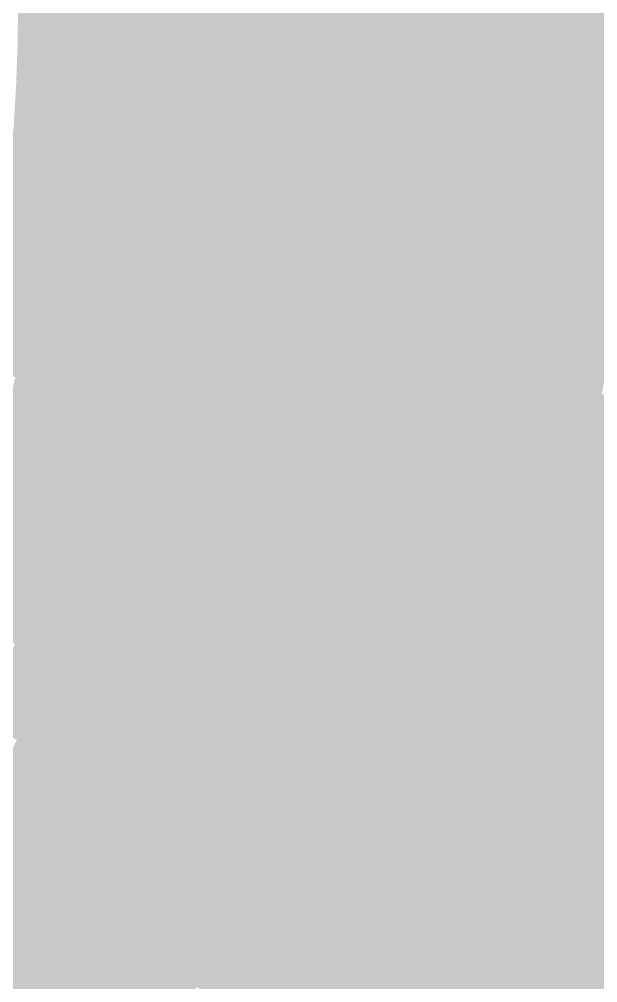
# Model space of a CAD drawing. Header units: inches. Extents: x -266 to 784, y -170 to 213.
# Drawn here: x 43.03 to 58.02, y -25.35 to -0.37 of the extents above; entities that cross this region are included whole.
import ezdxf

# ---------------------------------------------------------------- set-up
doc = ezdxf.new("R2010")
doc.units = ezdxf.units.IN
doc.header["$MEASUREMENT"] = 0

msp = doc.modelspace()

# ---------------------------------------------------------------- linework, layer by layer
at = {"color": 18, "true_color": 0x370000}
msp.add_solid([(43, 0), (44, 0), (42.987049, -1.055273), (43.986748, -1.079814)], dxfattribs=at)
at = {"color": 18, "true_color": 0x3c0000}
msp.add_solid([(44, 0), (45, 0), (43.986748, -1.079814), (44.986447, -1.104355)], dxfattribs=at)
at = {"color": 18, "true_color": 0x400000}
msp.add_solid([(45, 0), (46, 0), (44.986447, -1.104355), (45.986146, -1.128897)], dxfattribs=at)
at = {"color": 18, "true_color": 0x440000}
msp.add_solid([(46, 0), (47, 0), (45.986146, -1.128897), (46.985844, -1.153438)], dxfattribs=at)
at = {"color": 18, "true_color": 0x490000}
msp.add_solid([(47, 0), (48, 0), (46.985844, -1.153438), (47.985543, -1.177979)], dxfattribs=at)
at = {"color": 18, "true_color": 0x4d0000}
msp.add_solid([(48, 0), (49, 0), (47.985543, -1.177979), (48.985242, -1.20252)], dxfattribs=at)
at = {"color": 18, "true_color": 0x510000}
msp.add_solid([(49, 0), (50, 0), (48.985242, -1.20252), (49.984941, -1.227061)], dxfattribs=at)
at = {"color": 18, "true_color": 0x550000}
msp.add_solid([(50, 0), (51, 0), (49.984941, -1.227061), (50.98464, -1.251603)], dxfattribs=at)
at = {"color": 18, "true_color": 0x5a0000}
msp.add_solid([(51, 0), (52, 0), (50.98464, -1.251603), (51.984339, -1.276144)], dxfattribs=at)
at = {"color": 18, "true_color": 0x5e0000}
msp.add_solid([(52, 0), (53, 0), (51.984339, -1.276144), (52.984037, -1.300685)], dxfattribs=at)
at = {"color": 18, "true_color": 0x620000}
msp.add_solid([(53, 0), (54, 0), (52.984037, -1.300685), (53.983736, -1.325226)], dxfattribs=at)
at = {"color": 16, "true_color": 0x660000}
msp.add_solid([(54, 0), (55, 0), (53.983736, -1.325226), (54.983435, -1.349768)], dxfattribs=at)
at = {"color": 16, "true_color": 0x6b0000}
msp.add_solid([(55, 0), (56, 0), (54.983435, -1.349768), (55.983134, -1.374309)], dxfattribs=at)
at = {"color": 16, "true_color": 0x6f0000}
msp.add_solid([(56, 0), (57, 0), (55.983134, -1.374309), (56.982833, -1.39885)], dxfattribs=at)
at = {"color": 16, "true_color": 0x730000}
msp.add_solid([(57, 0), (58, 0), (56.982833, -1.39885), (57.982531, -1.423391)], dxfattribs=at)
at = {"color": 16, "true_color": 0x770000}
msp.add_solid([(58, 0), (59, 0), (57.982531, -1.423391), (58.98223, -1.447932)], dxfattribs=at)
at = {"color": 18, "true_color": 0x370002}
msp.add_solid([(42.987049, -1.055273), (43.986748, -1.079814), (42.948205, -2.10991), (43.947, -2.158978)], dxfattribs=at)
at = {"color": 18, "true_color": 0x3c0002}
msp.add_solid([(43.986748, -1.079814), (44.986447, -1.104355), (43.947, -2.158978), (44.945796, -2.208045)], dxfattribs=at)
at = {"color": 18, "true_color": 0x400002}
msp.add_solid([(44.986447, -1.104355), (45.986146, -1.128897), (44.945796, -2.208045), (45.944591, -2.257113)], dxfattribs=at)
at = {"color": 18, "true_color": 0x440002}
msp.add_solid([(45.986146, -1.128897), (46.985844, -1.153438), (45.944591, -2.257113), (46.943386, -2.306181)], dxfattribs=at)
at = {"color": 18, "true_color": 0x490002}
msp.add_solid([(46.985844, -1.153438), (47.985543, -1.177979), (46.943386, -2.306181), (47.942182, -2.355248)], dxfattribs=at)
at = {"color": 18, "true_color": 0x4d0002}
msp.add_solid([(47.985543, -1.177979), (48.985242, -1.20252), (47.942182, -2.355248), (48.940977, -2.404316)], dxfattribs=at)
at = {"color": 18, "true_color": 0x510002}
msp.add_solid([(48.985242, -1.20252), (49.984941, -1.227061), (48.940977, -2.404316), (49.939773, -2.453384)], dxfattribs=at)
at = {"color": 18, "true_color": 0x550002}
msp.add_solid([(49.984941, -1.227061), (50.98464, -1.251603), (49.939773, -2.453384), (50.938568, -2.502451)], dxfattribs=at)
at = {"color": 18, "true_color": 0x5a0002}
msp.add_solid([(50.98464, -1.251603), (51.984339, -1.276144), (50.938568, -2.502451), (51.937364, -2.551519)], dxfattribs=at)
at = {"color": 18, "true_color": 0x5e0003}
msp.add_solid([(51.984339, -1.276144), (52.984037, -1.300685), (51.937364, -2.551519), (52.936159, -2.600587)], dxfattribs=at)
at = {"color": 18, "true_color": 0x620003}
msp.add_solid([(52.984037, -1.300685), (53.983736, -1.325226), (52.936159, -2.600587), (53.934955, -2.649654)], dxfattribs=at)
at = {"color": 16, "true_color": 0x660003}
msp.add_solid([(53.983736, -1.325226), (54.983435, -1.349768), (53.934955, -2.649654), (54.93375, -2.698722)], dxfattribs=at)
at = {"color": 16, "true_color": 0x6b0003}
msp.add_solid([(54.983435, -1.349768), (55.983134, -1.374309), (54.93375, -2.698722), (55.932546, -2.74779)], dxfattribs=at)
at = {"color": 16, "true_color": 0x6f0003}
msp.add_solid([(55.983134, -1.374309), (56.982833, -1.39885), (55.932546, -2.74779), (56.931341, -2.796857)], dxfattribs=at)
at = {"color": 16, "true_color": 0x730003}
msp.add_solid([(56.982833, -1.39885), (57.982531, -1.423391), (56.931341, -2.796857), (57.930136, -2.845925)], dxfattribs=at)
at = {"color": 16, "true_color": 0x770003}
msp.add_solid([(57.982531, -1.423391), (58.98223, -1.447932), (57.930136, -2.845925), (58.928932, -2.894993)], dxfattribs=at)
at = {"color": 18, "true_color": 0x370003}
msp.add_solid([(42.948205, -2.10991), (43.947, -2.158978), (42.88349, -3.163276), (43.88078, -3.236841)], dxfattribs=at)
at = {"color": 18, "true_color": 0x3c0003}
msp.add_solid([(43.947, -2.158978), (44.945796, -2.208045), (43.88078, -3.236841), (44.878071, -3.310405)], dxfattribs=at)
at = {"color": 18, "true_color": 0x400003}
msp.add_solid([(44.945796, -2.208045), (45.944591, -2.257113), (44.878071, -3.310405), (45.875361, -3.38397)], dxfattribs=at)
at = {"color": 18, "true_color": 0x440003}
msp.add_solid([(45.944591, -2.257113), (46.943386, -2.306181), (45.875361, -3.38397), (46.872651, -3.457534)], dxfattribs=at)
at = {"color": 18, "true_color": 0x490004}
msp.add_solid([(46.943386, -2.306181), (47.942182, -2.355248), (46.872651, -3.457534), (47.869942, -3.531099)], dxfattribs=at)
at = {"color": 18, "true_color": 0x4d0004}
msp.add_solid([(47.942182, -2.355248), (48.940977, -2.404316), (47.869942, -3.531099), (48.867232, -3.604664)], dxfattribs=at)
at = {"color": 18, "true_color": 0x510004}
msp.add_solid([(48.940977, -2.404316), (49.939773, -2.453384), (48.867232, -3.604664), (49.864523, -3.678228)], dxfattribs=at)
at = {"color": 18, "true_color": 0x550004}
msp.add_solid([(49.939773, -2.453384), (50.938568, -2.502451), (49.864523, -3.678228), (50.861813, -3.751793)], dxfattribs=at)
at = {"color": 18, "true_color": 0x5a0005}
msp.add_solid([(50.938568, -2.502451), (51.937364, -2.551519), (50.861813, -3.751793), (51.859104, -3.825357)], dxfattribs=at)
at = {"color": 18, "true_color": 0x5e0005}
msp.add_solid([(51.937364, -2.551519), (52.936159, -2.600587), (51.859104, -3.825357), (52.856394, -3.898922)], dxfattribs=at)
at = {"color": 18, "true_color": 0x620005}
msp.add_solid([(52.936159, -2.600587), (53.934955, -2.649654), (52.856394, -3.898922), (53.853685, -3.972486)], dxfattribs=at)
at = {"color": 16, "true_color": 0x660005}
msp.add_solid([(53.934955, -2.649654), (54.93375, -2.698722), (53.853685, -3.972486), (54.850975, -4.046051)], dxfattribs=at)
at = {"color": 16, "true_color": 0x6b0005}
msp.add_solid([(54.93375, -2.698722), (55.932546, -2.74779), (54.850975, -4.046051), (55.848266, -4.119616)], dxfattribs=at)
at = {"color": 16, "true_color": 0x6f0006}
msp.add_solid([(55.932546, -2.74779), (56.931341, -2.796857), (55.848266, -4.119616), (56.845556, -4.19318)], dxfattribs=at)
at = {"color": 16, "true_color": 0x730006}
msp.add_solid([(56.931341, -2.796857), (57.930136, -2.845925), (56.845556, -4.19318), (57.842846, -4.266745)], dxfattribs=at)
at = {"color": 16, "true_color": 0x770006}
msp.add_solid([(57.930136, -2.845925), (58.928932, -2.894993), (57.842846, -4.266745), (58.840137, -4.340309)], dxfattribs=at)
at = {"color": 18, "true_color": 0x370004}
msp.add_solid([(42.88349, -3.163276), (43.88078, -3.236841), (42.792943, -4.214737), (43.788128, -4.312754)], dxfattribs=at)
at = {"color": 18, "true_color": 0x3c0004}
msp.add_solid([(43.88078, -3.236841), (44.878071, -3.310405), (43.788128, -4.312754), (44.783313, -4.410771)], dxfattribs=at)
at = {"color": 18, "true_color": 0x400005}
msp.add_solid([(44.878071, -3.310405), (45.875361, -3.38397), (44.783313, -4.410771), (45.778497, -4.508788)], dxfattribs=at)
at = {"color": 18, "true_color": 0x440005}
msp.add_solid([(45.875361, -3.38397), (46.872651, -3.457534), (45.778497, -4.508788), (46.773682, -4.606806)], dxfattribs=at)
at = {"color": 18, "true_color": 0x490005}
msp.add_solid([(46.872651, -3.457534), (47.869942, -3.531099), (46.773682, -4.606806), (47.768867, -4.704823)], dxfattribs=at)
at = {"color": 18, "true_color": 0x4d0006}
msp.add_solid([(47.869942, -3.531099), (48.867232, -3.604664), (47.768867, -4.704823), (48.764052, -4.80284)], dxfattribs=at)
at = {"color": 18, "true_color": 0x510006}
msp.add_solid([(48.867232, -3.604664), (49.864523, -3.678228), (48.764052, -4.80284), (49.759236, -4.900857)], dxfattribs=at)
at = {"color": 18, "true_color": 0x550006}
msp.add_solid([(49.864523, -3.678228), (50.861813, -3.751793), (49.759236, -4.900857), (50.754421, -4.998874)], dxfattribs=at)
at = {"color": 18, "true_color": 0x5a0007}
msp.add_solid([(50.861813, -3.751793), (51.859104, -3.825357), (50.754421, -4.998874), (51.749606, -5.096891)], dxfattribs=at)
at = {"color": 18, "true_color": 0x5e0007}
msp.add_solid([(51.859104, -3.825357), (52.856394, -3.898922), (51.749606, -5.096891), (52.744791, -5.194908)], dxfattribs=at)
at = {"color": 18, "true_color": 0x620007}
msp.add_solid([(52.856394, -3.898922), (53.853685, -3.972486), (52.744791, -5.194908), (53.739975, -5.292926)], dxfattribs=at)
at = {"color": 16, "true_color": 0x660008}
msp.add_solid([(53.853685, -3.972486), (54.850975, -4.046051), (53.739975, -5.292926), (54.73516, -5.390943)], dxfattribs=at)
at = {"color": 18, "true_color": 0x370005}
msp.add_solid([(42.792943, -4.214737), (43.788128, -4.312754), (42.67662, -5.263659), (43.6691, -5.38607)], dxfattribs=at)
at = {"color": 16, "true_color": 0x6b0008}
msp.add_solid([(54.850975, -4.046051), (55.848266, -4.119616), (54.73516, -5.390943), (55.730345, -5.48896)], dxfattribs=at)
at = {"color": 16, "true_color": 0x6f0008}
msp.add_solid([(55.848266, -4.119616), (56.845556, -4.19318), (55.730345, -5.48896), (56.725529, -5.586977)], dxfattribs=at)
at = {"color": 16, "true_color": 0x730009}
msp.add_solid([(56.845556, -4.19318), (57.842846, -4.266745), (56.725529, -5.586977), (57.720714, -5.684994)], dxfattribs=at)
at = {"color": 18, "true_color": 0x3c0006}
msp.add_solid([(43.788128, -4.312754), (44.783313, -4.410771), (43.6691, -5.38607), (44.661579, -5.50848)], dxfattribs=at)
at = {"color": 18, "true_color": 0x400006}
msp.add_solid([(44.783313, -4.410771), (45.778497, -4.508788), (44.661579, -5.50848), (45.654059, -5.630891)], dxfattribs=at)
at = {"color": 16, "true_color": 0x770009}
msp.add_solid([(57.842846, -4.266745), (58.840137, -4.340309), (57.720714, -5.684994), (58.715899, -5.783011)], dxfattribs=at)
at = {"color": 18, "true_color": 0x440007}
msp.add_solid([(45.778497, -4.508788), (46.773682, -4.606806), (45.654059, -5.630891), (46.646538, -5.753302)], dxfattribs=at)
at = {"color": 18, "true_color": 0x490007}
msp.add_solid([(46.773682, -4.606806), (47.768867, -4.704823), (46.646538, -5.753302), (47.639018, -5.875712)], dxfattribs=at)
at = {"color": 18, "true_color": 0x4d0008}
msp.add_solid([(47.768867, -4.704823), (48.764052, -4.80284), (47.639018, -5.875712), (48.631497, -5.998123)], dxfattribs=at)
at = {"color": 18, "true_color": 0x510008}
msp.add_solid([(48.764052, -4.80284), (49.759236, -4.900857), (48.631497, -5.998123), (49.623977, -6.120534)], dxfattribs=at)
at = {"color": 18, "true_color": 0x550008}
msp.add_solid([(49.759236, -4.900857), (50.754421, -4.998874), (49.623977, -6.120534), (50.616456, -6.242944)], dxfattribs=at)
at = {"color": 18, "true_color": 0x5a0009}
msp.add_solid([(50.754421, -4.998874), (51.749606, -5.096891), (50.616456, -6.242944), (51.608936, -6.365355)], dxfattribs=at)
at = {"color": 18, "true_color": 0x5e0009}
msp.add_solid([(51.749606, -5.096891), (52.744791, -5.194908), (51.608936, -6.365355), (52.601415, -6.487766)], dxfattribs=at)
at = {"color": 248, "true_color": 0x62000a}
msp.add_solid([(52.744791, -5.194908), (53.739975, -5.292926), (52.601415, -6.487766), (53.593895, -6.610176)], dxfattribs=at)
at = {"color": 18, "true_color": 0x370007}
msp.add_solid([(42.67662, -5.263659), (43.6691, -5.38607), (42.53459, -6.30941), (43.523766, -6.456141)], dxfattribs=at)
at = {"color": 18, "true_color": 0x3c0007}
msp.add_solid([(43.6691, -5.38607), (44.661579, -5.50848), (43.523766, -6.456141), (44.512943, -6.602871)], dxfattribs=at)
at = {"color": 16, "true_color": 0x66000a}
msp.add_solid([(53.739975, -5.292926), (54.73516, -5.390943), (53.593895, -6.610176), (54.586374, -6.732587)], dxfattribs=at)
at = {"color": 16, "true_color": 0x6b000a}
msp.add_solid([(54.73516, -5.390943), (55.730345, -5.48896), (54.586374, -6.732587), (55.578854, -6.854998)], dxfattribs=at)
at = {"color": 16, "true_color": 0x6f000b}
msp.add_solid([(55.730345, -5.48896), (56.725529, -5.586977), (55.578854, -6.854998), (56.571333, -6.977408)], dxfattribs=at)
at = {"color": 18, "true_color": 0x400008}
msp.add_solid([(44.661579, -5.50848), (45.654059, -5.630891), (44.512943, -6.602871), (45.502119, -6.749602)], dxfattribs=at)
at = {"color": 18, "true_color": 0x440008}
msp.add_solid([(45.654059, -5.630891), (46.646538, -5.753302), (45.502119, -6.749602), (46.491296, -6.896332)], dxfattribs=at)
at = {"color": 16, "true_color": 0x73000b}
msp.add_solid([(56.725529, -5.586977), (57.720714, -5.684994), (56.571333, -6.977408), (57.563813, -7.099819)], dxfattribs=at)
at = {"color": 16, "true_color": 0x77000c}
msp.add_solid([(57.720714, -5.684994), (58.715899, -5.783011), (57.563813, -7.099819), (58.556293, -7.22223)], dxfattribs=at)
at = {"color": 18, "true_color": 0x490009}
msp.add_solid([(46.646538, -5.753302), (47.639018, -5.875712), (46.491296, -6.896332), (47.480472, -7.043063)], dxfattribs=at)
at = {"color": 18, "true_color": 0x4d0009}
msp.add_solid([(47.639018, -5.875712), (48.631497, -5.998123), (47.480472, -7.043063), (48.469649, -7.189793)], dxfattribs=at)
at = {"color": 248, "true_color": 0x51000a}
msp.add_solid([(48.631497, -5.998123), (49.623977, -6.120534), (48.469649, -7.189793), (49.458825, -7.336524)], dxfattribs=at)
at = {"color": 248, "true_color": 0x55000a}
msp.add_solid([(49.623977, -6.120534), (50.616456, -6.242944), (49.458825, -7.336524), (50.448002, -7.483254)], dxfattribs=at)
at = {"color": 248, "true_color": 0x5a000b}
msp.add_solid([(50.616456, -6.242944), (51.608936, -6.365355), (50.448002, -7.483254), (51.437179, -7.629985)], dxfattribs=at)
at = {"color": 18, "true_color": 0x370008}
msp.add_solid([(42.53459, -6.30941), (43.523766, -6.456141), (42.366939, -7.351361), (43.352216, -7.522323)], dxfattribs=at)
at = {"color": 18, "true_color": 0x3c0009}
msp.add_solid([(43.523766, -6.456141), (44.512943, -6.602871), (43.352216, -7.522323), (44.337494, -7.693285)], dxfattribs=at)
at = {"color": 248, "true_color": 0x5e000b}
msp.add_solid([(51.608936, -6.365355), (52.601415, -6.487766), (51.437179, -7.629985), (52.426355, -7.776715)], dxfattribs=at)
at = {"color": 248, "true_color": 0x62000c}
msp.add_solid([(52.601415, -6.487766), (53.593895, -6.610176), (52.426355, -7.776715), (53.415532, -7.923446)], dxfattribs=at)
at = {"color": 18, "true_color": 0x400009}
msp.add_solid([(44.512943, -6.602871), (45.502119, -6.749602), (44.337494, -7.693285), (45.322772, -7.864247)], dxfattribs=at)
at = {"color": 248, "true_color": 0x66000c}
msp.add_solid([(53.593895, -6.610176), (54.586374, -6.732587), (53.415532, -7.923446), (54.404708, -8.070176)], dxfattribs=at)
at = {"color": 16, "true_color": 0x6b000d}
msp.add_solid([(54.586374, -6.732587), (55.578854, -6.854998), (54.404708, -8.070176), (55.393885, -8.216907)], dxfattribs=at)
at = {"color": 248, "true_color": 0x44000a}
msp.add_solid([(45.502119, -6.749602), (46.491296, -6.896332), (45.322772, -7.864247), (46.308049, -8.035209)], dxfattribs=at)
at = {"color": 248, "true_color": 0x49000a}
msp.add_solid([(46.491296, -6.896332), (47.480472, -7.043063), (46.308049, -8.035209), (47.293327, -8.206171)], dxfattribs=at)
at = {"color": 16, "true_color": 0x6f000d}
msp.add_solid([(55.578854, -6.854998), (56.571333, -6.977408), (55.393885, -8.216907), (56.383061, -8.363637)], dxfattribs=at)
at = {"color": 16, "true_color": 0x73000e}
msp.add_solid([(56.571333, -6.977408), (57.563813, -7.099819), (56.383061, -8.363637), (57.372238, -8.510368)], dxfattribs=at)
at = {"color": 248, "true_color": 0x4d000b}
msp.add_solid([(47.480472, -7.043063), (48.469649, -7.189793), (47.293327, -8.206171), (48.278604, -8.377133)], dxfattribs=at)
at = {"color": 248, "true_color": 0x51000c}
msp.add_solid([(48.469649, -7.189793), (49.458825, -7.336524), (48.278604, -8.377133), (49.263882, -8.548094)], dxfattribs=at)
at = {"color": 16, "true_color": 0x77000e}
msp.add_solid([(57.563813, -7.099819), (58.556293, -7.22223), (57.372238, -8.510368), (58.361414, -8.657098)], dxfattribs=at)
at = {"color": 18, "true_color": 0x370009}
msp.add_solid([(42.366939, -7.351361), (43.352216, -7.522323), (42.173767, -8.388884), (43.154552, -8.583974)], dxfattribs=at)
at = {"color": 248, "true_color": 0x55000c}
msp.add_solid([(49.458825, -7.336524), (50.448002, -7.483254), (49.263882, -8.548094), (50.24916, -8.719056)], dxfattribs=at)
at = {"color": 248, "true_color": 0x5a000d}
msp.add_solid([(50.448002, -7.483254), (51.437179, -7.629985), (50.24916, -8.719056), (51.234437, -8.890018)], dxfattribs=at)
at = {"color": 248, "true_color": 0x3c000a}
msp.add_solid([(43.352216, -7.522323), (44.337494, -7.693285), (43.154552, -8.583974), (44.135338, -8.779064)], dxfattribs=at)
at = {"color": 248, "true_color": 0x40000b}
msp.add_solid([(44.337494, -7.693285), (45.322772, -7.864247), (44.135338, -8.779064), (45.116123, -8.974155)], dxfattribs=at)
at = {"color": 248, "true_color": 0x5e000e}
msp.add_solid([(51.437179, -7.629985), (52.426355, -7.776715), (51.234437, -8.890018), (52.219715, -9.06098)], dxfattribs=at)
at = {"color": 248, "true_color": 0x44000b}
msp.add_solid([(45.322772, -7.864247), (46.308049, -8.035209), (45.116123, -8.974155), (46.096908, -9.169245)], dxfattribs=at)
at = {"color": 248, "true_color": 0x62000e}
msp.add_solid([(52.426355, -7.776715), (53.415532, -7.923446), (52.219715, -9.06098), (53.204993, -9.231942)], dxfattribs=at)
at = {"color": 248, "true_color": 0x66000f}
msp.add_solid([(53.415532, -7.923446), (54.404708, -8.070176), (53.204993, -9.231942), (54.19027, -9.402904)], dxfattribs=at)
at = {"color": 248, "true_color": 0x49000c}
msp.add_solid([(46.308049, -8.035209), (47.293327, -8.206171), (46.096908, -9.169245), (47.077693, -9.364335)], dxfattribs=at)
at = {"color": 248, "true_color": 0x4d000d}
msp.add_solid([(47.293327, -8.206171), (48.278604, -8.377133), (47.077693, -9.364335), (48.058479, -9.559426)], dxfattribs=at)
at = {"color": 16, "true_color": 0x6b000f}
msp.add_solid([(54.404708, -8.070176), (55.393885, -8.216907), (54.19027, -9.402904), (55.175548, -9.573866)], dxfattribs=at)
at = {"color": 246, "true_color": 0x6f0010}
msp.add_solid([(55.393885, -8.216907), (56.383061, -8.363637), (55.175548, -9.573866), (56.160826, -9.744828)], dxfattribs=at)
at = {"color": 248, "true_color": 0x37000b}
msp.add_solid([(42.173767, -8.388884), (43.154552, -8.583974), (41.955192, -9.421353), (42.930894, -9.640455)], dxfattribs=at)
at = {"color": 248, "true_color": 0x51000e}
msp.add_solid([(48.278604, -8.377133), (49.263882, -8.548094), (48.058479, -9.559426), (49.039264, -9.754516)], dxfattribs=at)
at = {"color": 246, "true_color": 0x730011}
msp.add_solid([(56.383061, -8.363637), (57.372238, -8.510368), (56.160826, -9.744828), (57.146103, -9.91579)], dxfattribs=at)
at = {"color": 248, "true_color": 0x3c000b}
msp.add_solid([(43.154552, -8.583974), (44.135338, -8.779064), (42.930894, -9.640455), (43.906596, -9.859556)], dxfattribs=at)
at = {"color": 248, "true_color": 0x55000e}
msp.add_solid([(49.263882, -8.548094), (50.24916, -8.719056), (49.039264, -9.754516), (50.020049, -9.949606)], dxfattribs=at)
at = {"color": 248, "true_color": 0x5a000f}
msp.add_solid([(50.24916, -8.719056), (51.234437, -8.890018), (50.020049, -9.949606), (51.000835, -10.144697)], dxfattribs=at)
at = {"color": 246, "true_color": 0x770011}
msp.add_solid([(57.372238, -8.510368), (58.361414, -8.657098), (57.146103, -9.91579), (58.131381, -10.086751)], dxfattribs=at)
at = {"color": 248, "true_color": 0x40000c}
msp.add_solid([(44.135338, -8.779064), (45.116123, -8.974155), (43.906596, -9.859556), (44.882298, -10.078657)], dxfattribs=at)
at = {"color": 248, "true_color": 0x44000d}
msp.add_solid([(45.116123, -8.974155), (46.096908, -9.169245), (44.882298, -10.078657), (45.858, -10.297758)], dxfattribs=at)
at = {"color": 248, "true_color": 0x5e0010}
msp.add_solid([(51.234437, -8.890018), (52.219715, -9.06098), (51.000835, -10.144697), (51.98162, -10.339787)], dxfattribs=at)
at = {"color": 248, "true_color": 0x49000e}
msp.add_solid([(46.096908, -9.169245), (47.077693, -9.364335), (45.858, -10.297758), (46.833702, -10.51686)], dxfattribs=at)
at = {"color": 248, "true_color": 0x620010}
msp.add_solid([(52.219715, -9.06098), (53.204993, -9.231942), (51.98162, -10.339787), (52.962405, -10.534877)], dxfattribs=at)
at = {"color": 248, "true_color": 0x660011}
msp.add_solid([(53.204993, -9.231942), (54.19027, -9.402904), (52.962405, -10.534877), (53.94319, -10.729968)], dxfattribs=at)
at = {"color": 248, "true_color": 0x4d000f}
msp.add_solid([(47.077693, -9.364335), (48.058479, -9.559426), (46.833702, -10.51686), (47.809404, -10.735961)], dxfattribs=at)
at = {"color": 246, "true_color": 0x6b0012}
msp.add_solid([(54.19027, -9.402904), (55.175548, -9.573866), (53.94319, -10.729968), (54.923976, -10.925058)], dxfattribs=at)
at = {"color": 248, "true_color": 0x3c000d}
msp.add_solid([(42.930894, -9.640455), (43.906596, -9.859556), (42.681375, -10.691128), (43.651406, -10.934108)], dxfattribs=at)
at = {"color": 248, "true_color": 0x510010}
msp.add_solid([(48.058479, -9.559426), (49.039264, -9.754516), (47.809404, -10.735961), (48.785107, -10.955062)], dxfattribs=at)
at = {"color": 246, "true_color": 0x6f0013}
msp.add_solid([(55.175548, -9.573866), (56.160826, -9.744828), (54.923976, -10.925058), (55.904761, -11.120148)], dxfattribs=at)
at = {"color": 248, "true_color": 0x40000e}
msp.add_solid([(43.906596, -9.859556), (44.882298, -10.078657), (43.651406, -10.934108), (44.621438, -11.177088)], dxfattribs=at)
at = {"color": 248, "true_color": 0x550010}
msp.add_solid([(49.039264, -9.754516), (50.020049, -9.949606), (48.785107, -10.955062), (49.760809, -11.174163)], dxfattribs=at)
at = {"color": 248, "true_color": 0x5a0011}
msp.add_solid([(50.020049, -9.949606), (51.000835, -10.144697), (49.760809, -11.174163), (50.736511, -11.393264)], dxfattribs=at)
at = {"color": 246, "true_color": 0x730013}
msp.add_solid([(56.160826, -9.744828), (57.146103, -9.91579), (55.904761, -11.120148), (56.885546, -11.315239)], dxfattribs=at)
at = {"color": 246, "true_color": 0x770014}
msp.add_solid([(57.146103, -9.91579), (58.131381, -10.086751), (56.885546, -11.315239), (57.866332, -11.510329)], dxfattribs=at)
at = {"color": 248, "true_color": 0x44000f}
msp.add_solid([(44.882298, -10.078657), (45.858, -10.297758), (44.621438, -11.177088), (45.591469, -11.420068)], dxfattribs=at)
at = {"color": 248, "true_color": 0x5e0012}
msp.add_solid([(51.000835, -10.144697), (51.98162, -10.339787), (50.736511, -11.393264), (51.712213, -11.612366)], dxfattribs=at)
at = {"color": 246, "true_color": 0x7c0015}
msp.add_solid([(58.131381, -10.086751), (59.116659, -10.257713), (57.866332, -11.510329), (58.847117, -11.705419)], dxfattribs=at)
at = {"color": 248, "true_color": 0x490010}
msp.add_solid([(45.858, -10.297758), (46.833702, -10.51686), (45.591469, -11.420068), (46.5615, -11.663049)], dxfattribs=at)
at = {"color": 248, "true_color": 0x620013}
msp.add_solid([(51.98162, -10.339787), (52.962405, -10.534877), (51.712213, -11.612366), (52.687915, -11.831467)], dxfattribs=at)
at = {"color": 248, "true_color": 0x3c000e}
msp.add_solid([(42.681375, -10.691128), (43.651406, -10.934108), (42.406147, -11.735361), (43.369923, -12.002074)], dxfattribs=at)
at = {"color": 248, "true_color": 0x4d0010}
msp.add_solid([(46.833702, -10.51686), (47.809404, -10.735961), (46.5615, -11.663049), (47.531531, -11.906029)], dxfattribs=at)
at = {"color": 248, "true_color": 0x510011}
msp.add_solid([(47.809404, -10.735961), (48.785107, -10.955062), (47.531531, -11.906029), (48.501563, -12.149009)], dxfattribs=at)
at = {"color": 248, "true_color": 0x660014}
msp.add_solid([(52.962405, -10.534877), (53.94319, -10.729968), (52.687915, -11.831467), (53.663617, -12.050568)], dxfattribs=at)
at = {"color": 246, "true_color": 0x6b0014}
msp.add_solid([(53.94319, -10.729968), (54.923976, -10.925058), (53.663617, -12.050568), (54.639319, -12.269669)], dxfattribs=at)
at = {"color": 248, "true_color": 0x40000f}
msp.add_solid([(43.651406, -10.934108), (44.621438, -11.177088), (43.369923, -12.002074), (44.333699, -12.268787)], dxfattribs=at)
at = {"color": 248, "true_color": 0x550012}
msp.add_solid([(48.785107, -10.955062), (49.760809, -11.174163), (48.501563, -12.149009), (49.471594, -12.391989)], dxfattribs=at)
at = {"color": 246, "true_color": 0x6f0015}
msp.add_solid([(54.923976, -10.925058), (55.904761, -11.120148), (54.639319, -12.269669), (55.615021, -12.488771)], dxfattribs=at)
at = {"color": 248, "true_color": 0x440010}
msp.add_solid([(44.621438, -11.177088), (45.591469, -11.420068), (44.333699, -12.268787), (45.297475, -12.5355)], dxfattribs=at)
at = {"color": 248, "true_color": 0x5a0013}
msp.add_solid([(49.760809, -11.174163), (50.736511, -11.393264), (49.471594, -12.391989), (50.441625, -12.634969)], dxfattribs=at)
at = {"color": 246, "true_color": 0x730016}
msp.add_solid([(55.904761, -11.120148), (56.885546, -11.315239), (55.615021, -12.488771), (56.590724, -12.707872)], dxfattribs=at)
at = {"color": 248, "true_color": 0x490011}
msp.add_solid([(45.591469, -11.420068), (46.5615, -11.663049), (45.297475, -12.5355), (46.261251, -12.802212)], dxfattribs=at)
at = {"color": 248, "true_color": 0x5e0014}
msp.add_solid([(50.736511, -11.393264), (51.712213, -11.612366), (50.441625, -12.634969), (51.411656, -12.87795)], dxfattribs=at)
at = {"color": 246, "true_color": 0x770017}
msp.add_solid([(56.885546, -11.315239), (57.866332, -11.510329), (56.590724, -12.707872), (57.566426, -12.926973)], dxfattribs=at)
at = {"color": 248, "true_color": 0x3c0010}
msp.add_solid([(42.406147, -11.735361), (43.369923, -12.002074), (42.105375, -12.772526), (43.062315, -13.06281)], dxfattribs=at)
at = {"color": 248, "true_color": 0x4d0012}
msp.add_solid([(46.5615, -11.663049), (47.531531, -11.906029), (46.261251, -12.802212), (47.225027, -13.068925)], dxfattribs=at)
at = {"color": 248, "true_color": 0x620015}
msp.add_solid([(51.712213, -11.612366), (52.687915, -11.831467), (51.411656, -12.87795), (52.381688, -13.12093)], dxfattribs=at)
at = {"color": 246, "true_color": 0x7c0018}
msp.add_solid([(57.866332, -11.510329), (58.847117, -11.705419), (57.566426, -12.926973), (58.542128, -13.146074)], dxfattribs=at)
at = {"color": 248, "true_color": 0x510013}
msp.add_solid([(47.531531, -11.906029), (48.501563, -12.149009), (47.225027, -13.068925), (48.188803, -13.335638)], dxfattribs=at)
at = {"color": 248, "true_color": 0x660016}
msp.add_solid([(52.687915, -11.831467), (53.663617, -12.050568), (52.381688, -13.12093), (53.351719, -13.36391)], dxfattribs=at)
at = {"color": 248, "true_color": 0x400011}
msp.add_solid([(43.369923, -12.002074), (44.333699, -12.268787), (43.062315, -13.06281), (44.019255, -13.353095)], dxfattribs=at)
at = {"color": 248, "true_color": 0x550014}
msp.add_solid([(48.501563, -12.149009), (49.471594, -12.391989), (48.188803, -13.335638), (49.152579, -13.602351)], dxfattribs=at)
at = {"color": 246, "true_color": 0x6b0017}
msp.add_solid([(53.663617, -12.050568), (54.639319, -12.269669), (53.351719, -13.36391), (54.32175, -13.60689)], dxfattribs=at)
at = {"color": 248, "true_color": 0x440012}
msp.add_solid([(44.333699, -12.268787), (45.297475, -12.5355), (44.019255, -13.353095), (44.976196, -13.64338)], dxfattribs=at)
at = {"color": 248, "true_color": 0x5a0015}
msp.add_solid([(49.471594, -12.391989), (50.441625, -12.634969), (49.152579, -13.602351), (50.116355, -13.869063)], dxfattribs=at)
at = {"color": 246, "true_color": 0x6f0018}
msp.add_solid([(54.639319, -12.269669), (55.615021, -12.488771), (54.32175, -13.60689), (55.291781, -13.84987)], dxfattribs=at)
at = {"color": 248, "true_color": 0x490013}
msp.add_solid([(45.297475, -12.5355), (46.261251, -12.802212), (44.976196, -13.64338), (45.933136, -13.933665)], dxfattribs=at)
at = {"color": 248, "true_color": 0x5e0016}
msp.add_solid([(50.441625, -12.634969), (51.411656, -12.87795), (50.116355, -13.869063), (51.080131, -14.135776)], dxfattribs=at)
at = {"color": 246, "true_color": 0x730019}
msp.add_solid([(55.615021, -12.488771), (56.590724, -12.707872), (55.291781, -13.84987), (56.261813, -14.09285)], dxfattribs=at)
at = {"color": 246, "true_color": 0x77001a}
msp.add_solid([(56.590724, -12.707872), (57.566426, -12.926973), (56.261813, -14.09285), (57.231844, -14.335831)], dxfattribs=at)
at = {"color": 248, "true_color": 0x3c0011}
msp.add_solid([(42.105375, -12.772526), (43.062315, -13.06281), (41.77924, -13.801997), (42.728768, -14.115678)], dxfattribs=at)
at = {"color": 248, "true_color": 0x4d0014}
msp.add_solid([(46.261251, -12.802212), (47.225027, -13.068925), (45.933136, -13.933665), (46.890076, -14.223949)], dxfattribs=at)
at = {"color": 248, "true_color": 0x620017}
msp.add_solid([(51.411656, -12.87795), (52.381688, -13.12093), (51.080131, -14.135776), (52.043908, -14.402489)], dxfattribs=at)
at = {"color": 246, "true_color": 0x7c001b}
msp.add_solid([(57.566426, -12.926973), (58.542128, -13.146074), (57.231844, -14.335831), (58.201875, -14.578811)], dxfattribs=at)
at = {"color": 248, "true_color": 0x400012}
msp.add_solid([(43.062315, -13.06281), (44.019255, -13.353095), (42.728768, -14.115678), (43.678296, -14.42936)], dxfattribs=at)
at = {"color": 248, "true_color": 0x510015}
msp.add_solid([(47.225027, -13.068925), (48.188803, -13.335638), (46.890076, -14.223949), (47.847017, -14.514234)], dxfattribs=at)
at = {"color": 246, "true_color": 0x660018}
msp.add_solid([(52.381688, -13.12093), (53.351719, -13.36391), (52.043908, -14.402489), (53.007684, -14.669202)], dxfattribs=at)
at = {"color": 248, "true_color": 0x440013}
msp.add_solid([(44.019255, -13.353095), (44.976196, -13.64338), (43.678296, -14.42936), (44.627824, -14.743042)], dxfattribs=at)
at = {"color": 248, "true_color": 0x550016}
msp.add_solid([(48.188803, -13.335638), (49.152579, -13.602351), (47.847017, -14.514234), (48.803957, -14.804519)], dxfattribs=at)
at = {"color": 246, "true_color": 0x6b0019}
msp.add_solid([(53.351719, -13.36391), (54.32175, -13.60689), (53.007684, -14.669202), (53.97146, -14.935914)], dxfattribs=at)
at = {"color": 248, "true_color": 0x490015}
msp.add_solid([(44.976196, -13.64338), (45.933136, -13.933665), (44.627824, -14.743042), (45.577353, -15.056724)], dxfattribs=at)
at = {"color": 248, "true_color": 0x5a0017}
msp.add_solid([(49.152579, -13.602351), (50.116355, -13.869063), (48.803957, -14.804519), (49.760897, -15.094803)], dxfattribs=at)
at = {"color": 246, "true_color": 0x6f001a}
msp.add_solid([(54.32175, -13.60689), (55.291781, -13.84987), (53.97146, -14.935914), (54.935236, -15.202627)], dxfattribs=at)
at = {"color": 248, "true_color": 0x4d0016}
msp.add_solid([(45.933136, -13.933665), (46.890076, -14.223949), (45.577353, -15.056724), (46.526881, -15.370405)], dxfattribs=at)
at = {"color": 248, "true_color": 0x5e0019}
msp.add_solid([(50.116355, -13.869063), (51.080131, -14.135776), (49.760897, -15.094803), (50.717838, -15.385088)], dxfattribs=at)
at = {"color": 246, "true_color": 0x73001b}
msp.add_solid([(55.291781, -13.84987), (56.261813, -14.09285), (54.935236, -15.202627), (55.899012, -15.46934)], dxfattribs=at)
at = {"color": 248, "true_color": 0x400014}
msp.add_solid([(42.728768, -14.115678), (43.678296, -14.42936), (42.369483, -15.160043), (43.311027, -15.496933)], dxfattribs=at)
at = {"color": 248, "true_color": 0x510017}
msp.add_solid([(46.890076, -14.223949), (47.847017, -14.514234), (46.526881, -15.370405), (47.476409, -15.684087)], dxfattribs=at)
at = {"color": 248, "true_color": 0x62001a}
msp.add_solid([(51.080131, -14.135776), (52.043908, -14.402489), (50.717838, -15.385088), (51.674778, -15.675373)], dxfattribs=at)
at = {"color": 246, "true_color": 0x77001c}
msp.add_solid([(56.261813, -14.09285), (57.231844, -14.335831), (55.899012, -15.46934), (56.862788, -15.736053)], dxfattribs=at)
at = {"color": 248, "true_color": 0x440015}
msp.add_solid([(43.678296, -14.42936), (44.627824, -14.743042), (43.311027, -15.496933), (44.252571, -15.833823)], dxfattribs=at)
at = {"color": 246, "true_color": 0x66001b}
msp.add_solid([(52.043908, -14.402489), (53.007684, -14.669202), (51.674778, -15.675373), (52.631718, -15.965657)], dxfattribs=at)
at = {"color": 246, "true_color": 0x7c001d}
msp.add_solid([(57.231844, -14.335831), (58.201875, -14.578811), (56.862788, -15.736053), (57.826564, -16.002765)], dxfattribs=at)
at = {"color": 248, "true_color": 0x550018}
msp.add_solid([(47.847017, -14.514234), (48.803957, -14.804519), (47.476409, -15.684087), (48.425937, -15.997769)], dxfattribs=at)
at = {"color": 246, "true_color": 0x6b001c}
msp.add_solid([(53.007684, -14.669202), (53.97146, -14.935914), (52.631718, -15.965657), (53.588659, -16.255942)], dxfattribs=at)
at = {"color": 246, "true_color": 0x80001e}
msp.add_solid([(58.201875, -14.578811), (59.171906, -14.821791), (57.826564, -16.002765), (58.79034, -16.269478)], dxfattribs=at)
at = {"color": 248, "true_color": 0x490016}
msp.add_solid([(44.627824, -14.743042), (45.577353, -15.056724), (44.252571, -15.833823), (45.194115, -16.170713)], dxfattribs=at)
at = {"color": 248, "true_color": 0x5a001a}
msp.add_solid([(48.803957, -14.804519), (49.760897, -15.094803), (48.425937, -15.997769), (49.375465, -16.311451)], dxfattribs=at)
at = {"color": 246, "true_color": 0x6f001d}
msp.add_solid([(53.97146, -14.935914), (54.935236, -15.202627), (53.588659, -16.255942), (54.545599, -16.546227)], dxfattribs=at)
at = {"color": 248, "true_color": 0x400015}
msp.add_solid([(42.369483, -15.160043), (43.311027, -15.496933), (41.984676, -16.195277), (42.917669, -16.555172)], dxfattribs=at)
at = {"color": 248, "true_color": 0x4d0018}
msp.add_solid([(45.577353, -15.056724), (46.526881, -15.370405), (45.194115, -16.170713), (46.135659, -16.507603)], dxfattribs=at)
at = {"color": 248, "true_color": 0x5e001b}
msp.add_solid([(49.760897, -15.094803), (50.717838, -15.385088), (49.375465, -16.311451), (50.324994, -16.625132)], dxfattribs=at)
at = {"color": 246, "true_color": 0x73001e}
msp.add_solid([(54.935236, -15.202627), (55.899012, -15.46934), (54.545599, -16.546227), (55.502539, -16.836511)], dxfattribs=at)
at = {"color": 248, "true_color": 0x510019}
msp.add_solid([(46.526881, -15.370405), (47.476409, -15.684087), (46.135659, -16.507603), (47.077203, -16.844493)], dxfattribs=at)
at = {"color": 248, "true_color": 0x62001c}
msp.add_solid([(50.717838, -15.385088), (51.674778, -15.675373), (50.324994, -16.625132), (51.274522, -16.938814)], dxfattribs=at)
at = {"color": 246, "true_color": 0x77001f}
msp.add_solid([(55.899012, -15.46934), (56.862788, -15.736053), (55.502539, -16.836511), (56.45948, -17.126796)], dxfattribs=at)
at = {"color": 248, "true_color": 0x440017}
msp.add_solid([(43.311027, -15.496933), (44.252571, -15.833823), (42.917669, -16.555172), (43.850662, -16.915067)], dxfattribs=at)
at = {"color": 248, "true_color": 0x55001a}
msp.add_solid([(47.476409, -15.684087), (48.425937, -15.997769), (47.077203, -16.844493), (48.018747, -17.181383)], dxfattribs=at)
at = {"color": 246, "true_color": 0x66001d}
msp.add_solid([(51.674778, -15.675373), (52.631718, -15.965657), (51.274522, -16.938814), (52.22405, -17.252496)], dxfattribs=at)
at = {"color": 248, "true_color": 0x490018}
msp.add_solid([(44.252571, -15.833823), (45.194115, -16.170713), (43.850662, -16.915067), (44.783654, -17.274962)], dxfattribs=at)
at = {"color": 246, "true_color": 0x6b001e}
msp.add_solid([(52.631718, -15.965657), (53.588659, -16.255942), (52.22405, -17.252496), (53.173578, -17.566177)], dxfattribs=at)
at = {"color": 246, "true_color": 0x7c0020}
msp.add_solid([(56.862788, -15.736053), (57.826564, -16.002765), (56.45948, -17.126796), (57.41642, -17.417081)], dxfattribs=at)
at = {"color": 248, "true_color": 0x4d001a}
msp.add_solid([(45.194115, -16.170713), (46.135659, -16.507603), (44.783654, -17.274962), (45.716647, -17.634857)], dxfattribs=at)
at = {"color": 248, "true_color": 0x5a001c}
msp.add_solid([(48.425937, -15.997769), (49.375465, -16.311451), (48.018747, -17.181383), (48.960291, -17.518272)], dxfattribs=at)
at = {"color": 246, "true_color": 0x800022}
msp.add_solid([(57.826564, -16.002765), (58.79034, -16.269478), (57.41642, -17.417081), (58.37336, -17.707365)], dxfattribs=at)
at = {"color": 238, "true_color": 0x5e001d}
msp.add_solid([(49.375465, -16.311451), (50.324994, -16.625132), (48.960291, -17.518272), (49.901835, -17.855162)], dxfattribs=at)
at = {"color": 246, "true_color": 0x6f0020}
msp.add_solid([(53.588659, -16.255942), (54.545599, -16.546227), (53.173578, -17.566177), (54.123106, -17.879859)], dxfattribs=at)
at = {"color": 248, "true_color": 0x440018}
msp.add_solid([(42.917669, -16.555172), (43.850662, -16.915067), (42.498458, -17.603438), (43.422338, -17.986121)], dxfattribs=at)
at = {"color": 248, "true_color": 0x51001b}
msp.add_solid([(46.135659, -16.507603), (47.077203, -16.844493), (45.716647, -17.634857), (46.64964, -17.994752)], dxfattribs=at)
at = {"color": 238, "true_color": 0x62001e}
msp.add_solid([(50.324994, -16.625132), (51.274522, -16.938814), (49.901835, -17.855162), (50.84338, -18.192052)], dxfattribs=at)
at = {"color": 246, "true_color": 0x730021}
msp.add_solid([(54.545599, -16.546227), (55.502539, -16.836511), (54.123106, -17.879859), (55.072634, -18.193541)], dxfattribs=at)
at = {"color": 248, "true_color": 0x49001a}
msp.add_solid([(43.850662, -16.915067), (44.783654, -17.274962), (43.422338, -17.986121), (44.346218, -18.368805)], dxfattribs=at)
at = {"color": 248, "true_color": 0x55001c}
msp.add_solid([(47.077203, -16.844493), (48.018747, -17.181383), (46.64964, -17.994752), (47.582633, -18.354647)], dxfattribs=at)
at = {"color": 246, "true_color": 0x660020}
msp.add_solid([(51.274522, -16.938814), (52.22405, -17.252496), (50.84338, -18.192052), (51.784924, -18.528942)], dxfattribs=at)
at = {"color": 246, "true_color": 0x770022}
msp.add_solid([(55.502539, -16.836511), (56.45948, -17.126796), (55.072634, -18.193541), (56.022163, -18.507223)], dxfattribs=at)
at = {"color": 238, "true_color": 0x5a001e}
msp.add_solid([(48.018747, -17.181383), (48.960291, -17.518272), (47.582633, -18.354647), (48.515626, -18.714542)], dxfattribs=at)
at = {"color": 246, "true_color": 0x7c0023}
msp.add_solid([(56.45948, -17.126796), (57.41642, -17.417081), (56.022163, -18.507223), (56.971691, -18.820904)], dxfattribs=at)
at = {"color": 248, "true_color": 0x4d001b}
msp.add_solid([(44.783654, -17.274962), (45.716647, -17.634857), (44.346218, -18.368805), (45.270097, -18.751488)], dxfattribs=at)
at = {"color": 246, "true_color": 0x6b0021}
msp.add_solid([(52.22405, -17.252496), (53.173578, -17.566177), (51.784924, -18.528942), (52.726468, -18.865832)], dxfattribs=at)
at = {"color": 246, "true_color": 0x800024}
msp.add_solid([(57.41642, -17.417081), (58.37336, -17.707365), (56.971691, -18.820904), (57.921219, -19.134586)], dxfattribs=at)
at = {"color": 248, "true_color": 0x44001a}
msp.add_solid([(42.498458, -17.603438), (43.422338, -17.986121), (42.053649, -18.6411), (42.967859, -19.046342)], dxfattribs=at)
at = {"color": 238, "true_color": 0x51001d}
msp.add_solid([(45.716647, -17.634857), (46.64964, -17.994752), (45.270097, -18.751488), (46.193977, -19.134172)], dxfattribs=at)
at = {"color": 238, "true_color": 0x5e001f}
msp.add_solid([(48.960291, -17.518272), (49.901835, -17.855162), (48.515626, -18.714542), (49.448618, -19.074437)], dxfattribs=at)
at = {"color": 246, "true_color": 0x6f0022}
msp.add_solid([(53.173578, -17.566177), (54.123106, -17.879859), (52.726468, -18.865832), (53.668012, -19.202722)], dxfattribs=at)
at = {"color": 246, "true_color": 0x840026}
msp.add_solid([(58.37336, -17.707365), (59.330301, -17.99765), (57.921219, -19.134586), (58.870747, -19.448268)], dxfattribs=at)
at = {"color": 238, "true_color": 0x620021}
msp.add_solid([(49.901835, -17.855162), (50.84338, -18.192052), (49.448618, -19.074437), (50.381611, -19.434332)], dxfattribs=at)
at = {"color": 246, "true_color": 0x730024}
msp.add_solid([(54.123106, -17.879859), (55.072634, -18.193541), (53.668012, -19.202722), (54.609556, -19.539612)], dxfattribs=at)
at = {"color": 248, "true_color": 0x49001b}
msp.add_solid([(43.422338, -17.986121), (44.346218, -18.368805), (42.967859, -19.046342), (43.882068, -19.451583)], dxfattribs=at)
at = {"color": 238, "true_color": 0x55001e}
msp.add_solid([(46.64964, -17.994752), (47.582633, -18.354647), (46.193977, -19.134172), (47.117856, -19.516855)], dxfattribs=at)
at = {"color": 246, "true_color": 0x660022}
msp.add_solid([(50.84338, -18.192052), (51.784924, -18.528942), (50.381611, -19.434332), (51.314604, -19.794227)], dxfattribs=at)
at = {"color": 246, "true_color": 0x770025}
msp.add_solid([(55.072634, -18.193541), (56.022163, -18.507223), (54.609556, -19.539612), (55.5511, -19.876501)], dxfattribs=at)
at = {"color": 238, "true_color": 0x4d001d}
msp.add_solid([(44.346218, -18.368805), (45.270097, -18.751488), (43.882068, -19.451583), (44.796278, -19.856824)], dxfattribs=at)
at = {"color": 238, "true_color": 0x5a0020}
msp.add_solid([(47.582633, -18.354647), (48.515626, -18.714542), (47.117856, -19.516855), (48.041736, -19.899538)], dxfattribs=at)
at = {"color": 238, "true_color": 0x5e0021}
msp.add_solid([(48.515626, -18.714542), (49.448618, -19.074437), (48.041736, -19.899538), (48.965615, -20.282222)], dxfattribs=at)
at = {"color": 246, "true_color": 0x6b0023}
msp.add_solid([(51.784924, -18.528942), (52.726468, -18.865832), (51.314604, -19.794227), (52.247597, -20.154122)], dxfattribs=at)
at = {"color": 246, "true_color": 0x7c0026}
msp.add_solid([(56.022163, -18.507223), (56.971691, -18.820904), (55.5511, -19.876501), (56.492644, -20.213391)], dxfattribs=at)
at = {"color": 238, "true_color": 0x51001f}
msp.add_solid([(45.270097, -18.751488), (46.193977, -19.134172), (44.796278, -19.856824), (45.710488, -20.262066)], dxfattribs=at)
at = {"color": 246, "true_color": 0x6f0025}
msp.add_solid([(52.726468, -18.865832), (53.668012, -19.202722), (52.247597, -20.154122), (53.18059, -20.514017)], dxfattribs=at)
at = {"color": 246, "true_color": 0x800028}
msp.add_solid([(56.971691, -18.820904), (57.921219, -19.134586), (56.492644, -20.213391), (57.434188, -20.550281)], dxfattribs=at)
at = {"color": 238, "true_color": 0x49001d}
msp.add_solid([(42.967859, -19.046342), (43.882068, -19.451583), (42.487497, -20.095089), (43.391486, -20.522644)], dxfattribs=at)
at = {"color": 238, "true_color": 0x550020}
msp.add_solid([(46.193977, -19.134172), (47.117856, -19.516855), (45.710488, -20.262066), (46.624698, -20.667307)], dxfattribs=at)
at = {"color": 238, "true_color": 0x620023}
msp.add_solid([(49.448618, -19.074437), (50.381611, -19.434332), (48.965615, -20.282222), (49.889495, -20.664905)], dxfattribs=at)
at = {"color": 246, "true_color": 0x730026}
msp.add_solid([(53.668012, -19.202722), (54.609556, -19.539612), (53.18059, -20.514017), (54.113582, -20.873912)], dxfattribs=at)
at = {"color": 246, "true_color": 0x840029}
msp.add_solid([(57.921219, -19.134586), (58.870747, -19.448268), (57.434188, -20.550281), (58.375732, -20.887171)], dxfattribs=at)
at = {"color": 238, "true_color": 0x4d001f}
msp.add_solid([(43.882068, -19.451583), (44.796278, -19.856824), (43.391486, -20.522644), (44.295475, -20.9502)], dxfattribs=at)
at = {"color": 246, "true_color": 0x660024}
msp.add_solid([(50.381611, -19.434332), (51.314604, -19.794227), (49.889495, -20.664905), (50.813374, -21.047589)], dxfattribs=at)
at = {"color": 238, "true_color": 0x5a0022}
msp.add_solid([(47.117856, -19.516855), (48.041736, -19.899538), (46.624698, -20.667307), (47.538907, -21.072548)], dxfattribs=at)
at = {"color": 246, "true_color": 0x770028}
msp.add_solid([(54.609556, -19.539612), (55.5511, -19.876501), (54.113582, -20.873912), (55.046575, -21.233807)], dxfattribs=at)
at = {"color": 238, "true_color": 0x510021}
msp.add_solid([(44.796278, -19.856824), (45.710488, -20.262066), (44.295475, -20.9502), (45.199465, -21.377755)], dxfattribs=at)
at = {"color": 238, "true_color": 0x5e0024}
msp.add_solid([(48.041736, -19.899538), (48.965615, -20.282222), (47.538907, -21.072548), (48.453117, -21.47779)], dxfattribs=at)
at = {"color": 246, "true_color": 0x6b0026}
msp.add_solid([(51.314604, -19.794227), (52.247597, -20.154122), (50.813374, -21.047589), (51.737254, -21.430272)], dxfattribs=at)
at = {"color": 246, "true_color": 0x7c0029}
msp.add_solid([(55.5511, -19.876501), (56.492644, -20.213391), (55.046575, -21.233807), (55.979568, -21.593702)], dxfattribs=at)
at = {"color": 238, "true_color": 0x49001f}
msp.add_solid([(42.487497, -20.095089), (43.391486, -20.522644), (41.981542, -21.131733), (42.874766, -21.581344)], dxfattribs=at)
at = {"color": 246, "true_color": 0x6f0027}
msp.add_solid([(52.247597, -20.154122), (53.18059, -20.514017), (51.737254, -21.430272), (52.661133, -21.812956)], dxfattribs=at)
at = {"color": 246, "true_color": 0x80002a}
msp.add_solid([(56.492644, -20.213391), (57.434188, -20.550281), (55.979568, -21.593702), (56.912561, -21.953597)], dxfattribs=at)
at = {"color": 238, "true_color": 0x550022}
msp.add_solid([(45.710488, -20.262066), (46.624698, -20.667307), (45.199465, -21.377755), (46.103454, -21.80531)], dxfattribs=at)
at = {"color": 238, "true_color": 0x620025}
msp.add_solid([(48.965615, -20.282222), (49.889495, -20.664905), (48.453117, -21.47779), (49.367327, -21.883031)], dxfattribs=at)
at = {"color": 238, "true_color": 0x4d0021}
msp.add_solid([(43.391486, -20.522644), (44.295475, -20.9502), (42.874766, -21.581344), (43.767991, -22.030955)], dxfattribs=at)
at = {"color": 238, "true_color": 0x5a0024}
msp.add_solid([(46.624698, -20.667307), (47.538907, -21.072548), (46.103454, -21.80531), (47.007443, -22.232865)], dxfattribs=at)
at = {"color": 238, "true_color": 0x660027}
msp.add_solid([(49.889495, -20.664905), (50.813374, -21.047589), (49.367327, -21.883031), (50.281537, -22.288272)], dxfattribs=at)
at = {"color": 246, "true_color": 0x730029}
msp.add_solid([(53.18059, -20.514017), (54.113582, -20.873912), (52.661133, -21.812956), (53.585013, -22.195639)], dxfattribs=at)
at = {"color": 246, "true_color": 0x84002c}
msp.add_solid([(57.434188, -20.550281), (58.375732, -20.887171), (56.912561, -21.953597), (57.845554, -22.313492)], dxfattribs=at)
at = {"color": 238, "true_color": 0x510023}
msp.add_solid([(44.295475, -20.9502), (45.199465, -21.377755), (43.767991, -22.030955), (44.661215, -22.480566)], dxfattribs=at)
at = {"color": 246, "true_color": 0x77002a}
msp.add_solid([(54.113582, -20.873912), (55.046575, -21.233807), (53.585013, -22.195639), (54.508892, -22.578323)], dxfattribs=at)
at = {"color": 246, "true_color": 0x89002d}
msp.add_solid([(58.375732, -20.887171), (59.317276, -21.224061), (57.845554, -22.313492), (58.778546, -22.673387)], dxfattribs=at)
at = {"color": 238, "true_color": 0x5e0026}
msp.add_solid([(47.538907, -21.072548), (48.453117, -21.47779), (47.007443, -22.232865), (47.911433, -22.66042)], dxfattribs=at)
at = {"color": 246, "true_color": 0x6b0028}
msp.add_solid([(50.813374, -21.047589), (51.737254, -21.430272), (50.281537, -22.288272), (51.195746, -22.693514)], dxfattribs=at)
at = {"color": 238, "true_color": 0x550024}
msp.add_solid([(45.199465, -21.377755), (46.103454, -21.80531), (44.661215, -22.480566), (45.554439, -22.930178)], dxfattribs=at)
at = {"color": 238, "true_color": 0x620027}
msp.add_solid([(48.453117, -21.47779), (49.367327, -21.883031), (47.911433, -22.66042), (48.815422, -23.087975)], dxfattribs=at)
at = {"color": 246, "true_color": 0x6f002a}
msp.add_solid([(51.737254, -21.430272), (52.661133, -21.812956), (51.195746, -22.693514), (52.109956, -23.098755)], dxfattribs=at)
at = {"color": 246, "true_color": 0x7c002c}
msp.add_solid([(55.046575, -21.233807), (55.979568, -21.593702), (54.508892, -22.578323), (55.432772, -22.961006)], dxfattribs=at)
at = {"color": 238, "true_color": 0x4d0023}
msp.add_solid([(42.874766, -21.581344), (43.767991, -22.030955), (42.332221, -22.627043), (43.214142, -23.09844)], dxfattribs=at)
at = {"color": 246, "true_color": 0x80002d}
msp.add_solid([(55.979568, -21.593702), (56.912561, -21.953597), (55.432772, -22.961006), (56.356651, -23.343689)], dxfattribs=at)
at = {"color": 238, "true_color": 0x5a0026}
msp.add_solid([(46.103454, -21.80531), (47.007443, -22.232865), (45.554439, -22.930178), (46.447664, -23.379789)], dxfattribs=at)
at = {"color": 238, "true_color": 0x660029}
msp.add_solid([(49.367327, -21.883031), (50.281537, -22.288272), (48.815422, -23.087975), (49.719411, -23.51553)], dxfattribs=at)
at = {"color": 246, "true_color": 0x73002c}
msp.add_solid([(52.661133, -21.812956), (53.585013, -22.195639), (52.109956, -23.098755), (53.024166, -23.503996)], dxfattribs=at)
at = {"color": 236, "true_color": 0x84002f}
msp.add_solid([(56.912561, -21.953597), (57.845554, -22.313492), (56.356651, -23.343689), (57.280531, -23.726373)], dxfattribs=at)
at = {"color": 238, "true_color": 0x510024}
msp.add_solid([(43.767991, -22.030955), (44.661215, -22.480566), (43.214142, -23.09844), (44.096063, -23.569837)], dxfattribs=at)
at = {"color": 246, "true_color": 0x77002d}
msp.add_solid([(53.585013, -22.195639), (54.508892, -22.578323), (53.024166, -23.503996), (53.938376, -23.909238)], dxfattribs=at)
at = {"color": 238, "true_color": 0x5e0028}
msp.add_solid([(47.007443, -22.232865), (47.911433, -22.66042), (46.447664, -23.379789), (47.340888, -23.8294)], dxfattribs=at)
at = {"color": 246, "true_color": 0x6b002b}
msp.add_solid([(50.281537, -22.288272), (51.195746, -22.693514), (49.719411, -23.51553), (50.6234, -23.943085)], dxfattribs=at)
at = {"color": 236, "true_color": 0x890031}
msp.add_solid([(57.845554, -22.313492), (58.778546, -22.673387), (57.280531, -23.726373), (58.204411, -24.109056)], dxfattribs=at)
at = {"color": 238, "true_color": 0x4d0024}
msp.add_solid([(42.332221, -22.627043), (43.214142, -23.09844), (41.764176, -23.659113), (42.634263, -24.152011)], dxfattribs=at)
at = {"color": 238, "true_color": 0x550026}
msp.add_solid([(44.661215, -22.480566), (45.554439, -22.930178), (44.096063, -23.569837), (44.977984, -24.041234)], dxfattribs=at)
at = {"color": 238, "true_color": 0x62002a}
msp.add_solid([(47.911433, -22.66042), (48.815422, -23.087975), (47.340888, -23.8294), (48.234112, -24.279012)], dxfattribs=at)
at = {"color": 246, "true_color": 0x6f002d}
msp.add_solid([(51.195746, -22.693514), (52.109956, -23.098755), (50.6234, -23.943085), (51.52739, -24.37064)], dxfattribs=at)
at = {"color": 236, "true_color": 0x7c002f}
msp.add_solid([(54.508892, -22.578323), (55.432772, -22.961006), (53.938376, -23.909238), (54.852585, -24.314479)], dxfattribs=at)
at = {"color": 238, "true_color": 0x5a0028}
msp.add_solid([(45.554439, -22.930178), (46.447664, -23.379789), (44.977984, -24.041234), (45.859906, -24.51263)], dxfattribs=at)
at = {"color": 236, "true_color": 0x800031}
msp.add_solid([(55.432772, -22.961006), (56.356651, -23.343689), (54.852585, -24.314479), (55.766795, -24.71972)], dxfattribs=at)
at = {"color": 238, "true_color": 0x510026}
msp.add_solid([(43.214142, -23.09844), (44.096063, -23.569837), (42.634263, -24.152011), (43.50435, -24.64491)], dxfattribs=at)
at = {"color": 238, "true_color": 0x66002c}
msp.add_solid([(48.815422, -23.087975), (49.719411, -23.51553), (48.234112, -24.279012), (49.127337, -24.728623)], dxfattribs=at)
at = {"color": 246, "true_color": 0x73002e}
msp.add_solid([(52.109956, -23.098755), (53.024166, -23.503996), (51.52739, -24.37064), (52.431379, -24.798195)], dxfattribs=at)
at = {"color": 238, "true_color": 0x5e002a}
msp.add_solid([(46.447664, -23.379789), (47.340888, -23.8294), (45.859906, -24.51263), (46.741827, -24.984027)], dxfattribs=at)
at = {"color": 236, "true_color": 0x840032}
msp.add_solid([(56.356651, -23.343689), (57.280531, -23.726373), (55.766795, -24.71972), (56.681005, -25.124961)], dxfattribs=at)
at = {"color": 238, "true_color": 0x550028}
msp.add_solid([(44.096063, -23.569837), (44.977984, -24.041234), (43.50435, -24.64491), (44.374437, -25.137808)], dxfattribs=at)
at = {"color": 246, "true_color": 0x6b002d}
msp.add_solid([(49.719411, -23.51553), (50.6234, -23.943085), (49.127337, -24.728623), (50.020561, -25.178234)], dxfattribs=at)
at = {"color": 236, "true_color": 0x770030}
msp.add_solid([(53.024166, -23.503996), (53.938376, -23.909238), (52.431379, -24.798195), (53.335368, -25.225751)], dxfattribs=at)
at = {"color": 236, "true_color": 0x890034}
msp.add_solid([(57.280531, -23.726373), (58.204411, -24.109056), (56.681005, -25.124961), (57.595215, -25.530203)], dxfattribs=at)
at = {"color": 238, "true_color": 0x62002c}
msp.add_solid([(47.340888, -23.8294), (48.234112, -24.279012), (46.741827, -24.984027), (47.623748, -25.455424)], dxfattribs=at)
at = {"color": 236, "true_color": 0x6f002f}
msp.add_solid([(50.6234, -23.943085), (51.52739, -24.37064), (50.020561, -25.178234), (50.913785, -25.627846)], dxfattribs=at)
at = {"color": 236, "true_color": 0x7c0032}
msp.add_solid([(53.938376, -23.909238), (54.852585, -24.314479), (53.335368, -25.225751), (54.239358, -25.653306)], dxfattribs=at)
at = {"color": 238, "true_color": 0x510028}
msp.add_solid([(42.634263, -24.152011), (43.50435, -24.64491), (42.028702, -25.191034), (42.88643, -25.705137)], dxfattribs=at)
at = {"color": 238, "true_color": 0x5a002a}
msp.add_solid([(44.977984, -24.041234), (45.859906, -24.51263), (44.374437, -25.137808), (45.244524, -25.630706)], dxfattribs=at)
at = {"color": 236, "true_color": 0x8d0035}
msp.add_solid([(58.204411, -24.109056), (59.12829, -24.49174), (57.595215, -25.530203), (58.509424, -25.935444)], dxfattribs=at)
at = {"color": 238, "true_color": 0x66002e}
msp.add_solid([(48.234112, -24.279012), (49.127337, -24.728623), (47.623748, -25.455424), (48.50567, -25.926821)], dxfattribs=at)
at = {"color": 236, "true_color": 0x730031}
msp.add_solid([(51.52739, -24.37064), (52.431379, -24.798195), (50.913785, -25.627846), (51.807009, -26.077457)], dxfattribs=at)
at = {"color": 236, "true_color": 0x800034}
msp.add_solid([(54.852585, -24.314479), (55.766795, -24.71972), (54.239358, -25.653306), (55.143347, -26.080861)], dxfattribs=at)
at = {"color": 238, "true_color": 0x55002a}
msp.add_solid([(43.50435, -24.64491), (44.374437, -25.137808), (42.88643, -25.705137), (43.744159, -26.21924)], dxfattribs=at)
at = {"color": 238, "true_color": 0x5e002c}
msp.add_solid([(45.859906, -24.51263), (46.741827, -24.984027), (45.244524, -25.630706), (46.114611, -26.123604)], dxfattribs=at)
at = {"color": 236, "true_color": 0x840035}
msp.add_solid([(55.766795, -24.71972), (56.681005, -25.124961), (55.143347, -26.080861), (56.047336, -26.508416)], dxfattribs=at)
at = {"color": 236, "true_color": 0x6b0030}
msp.add_solid([(49.127337, -24.728623), (50.020561, -25.178234), (48.50567, -25.926821), (49.387591, -26.398217)], dxfattribs=at)
at = {"color": 236, "true_color": 0x770033}
msp.add_solid([(52.431379, -24.798195), (53.335368, -25.225751), (51.807009, -26.077457), (52.700234, -26.527068)], dxfattribs=at)
at = {"color": 238, "true_color": 0x5a002c}
msp.add_solid([(44.374437, -25.137808), (45.244524, -25.630706), (43.744159, -26.21924), (44.601888, -26.733343)], dxfattribs=at)
at = {"color": 238, "true_color": 0x62002e}
msp.add_solid([(46.741827, -24.984027), (47.623748, -25.455424), (46.114611, -26.123604), (46.984698, -26.616502)], dxfattribs=at)
at = {"color": 236, "true_color": 0x6f0032}
msp.add_solid([(50.020561, -25.178234), (50.913785, -25.627846), (49.387591, -26.398217), (50.269512, -26.869614)], dxfattribs=at)
at = {"color": 236, "true_color": 0x7c0035}
msp.add_solid([(53.335368, -25.225751), (54.239358, -25.653306), (52.700234, -26.527068), (53.593458, -26.97668)], dxfattribs=at)
at = {"color": 236, "true_color": 0x890037}
msp.add_solid([(56.681005, -25.124961), (57.595215, -25.530203), (56.047336, -26.508416), (56.951325, -26.935971)], dxfattribs=at)

doc.saveas('drawing.dxf')
